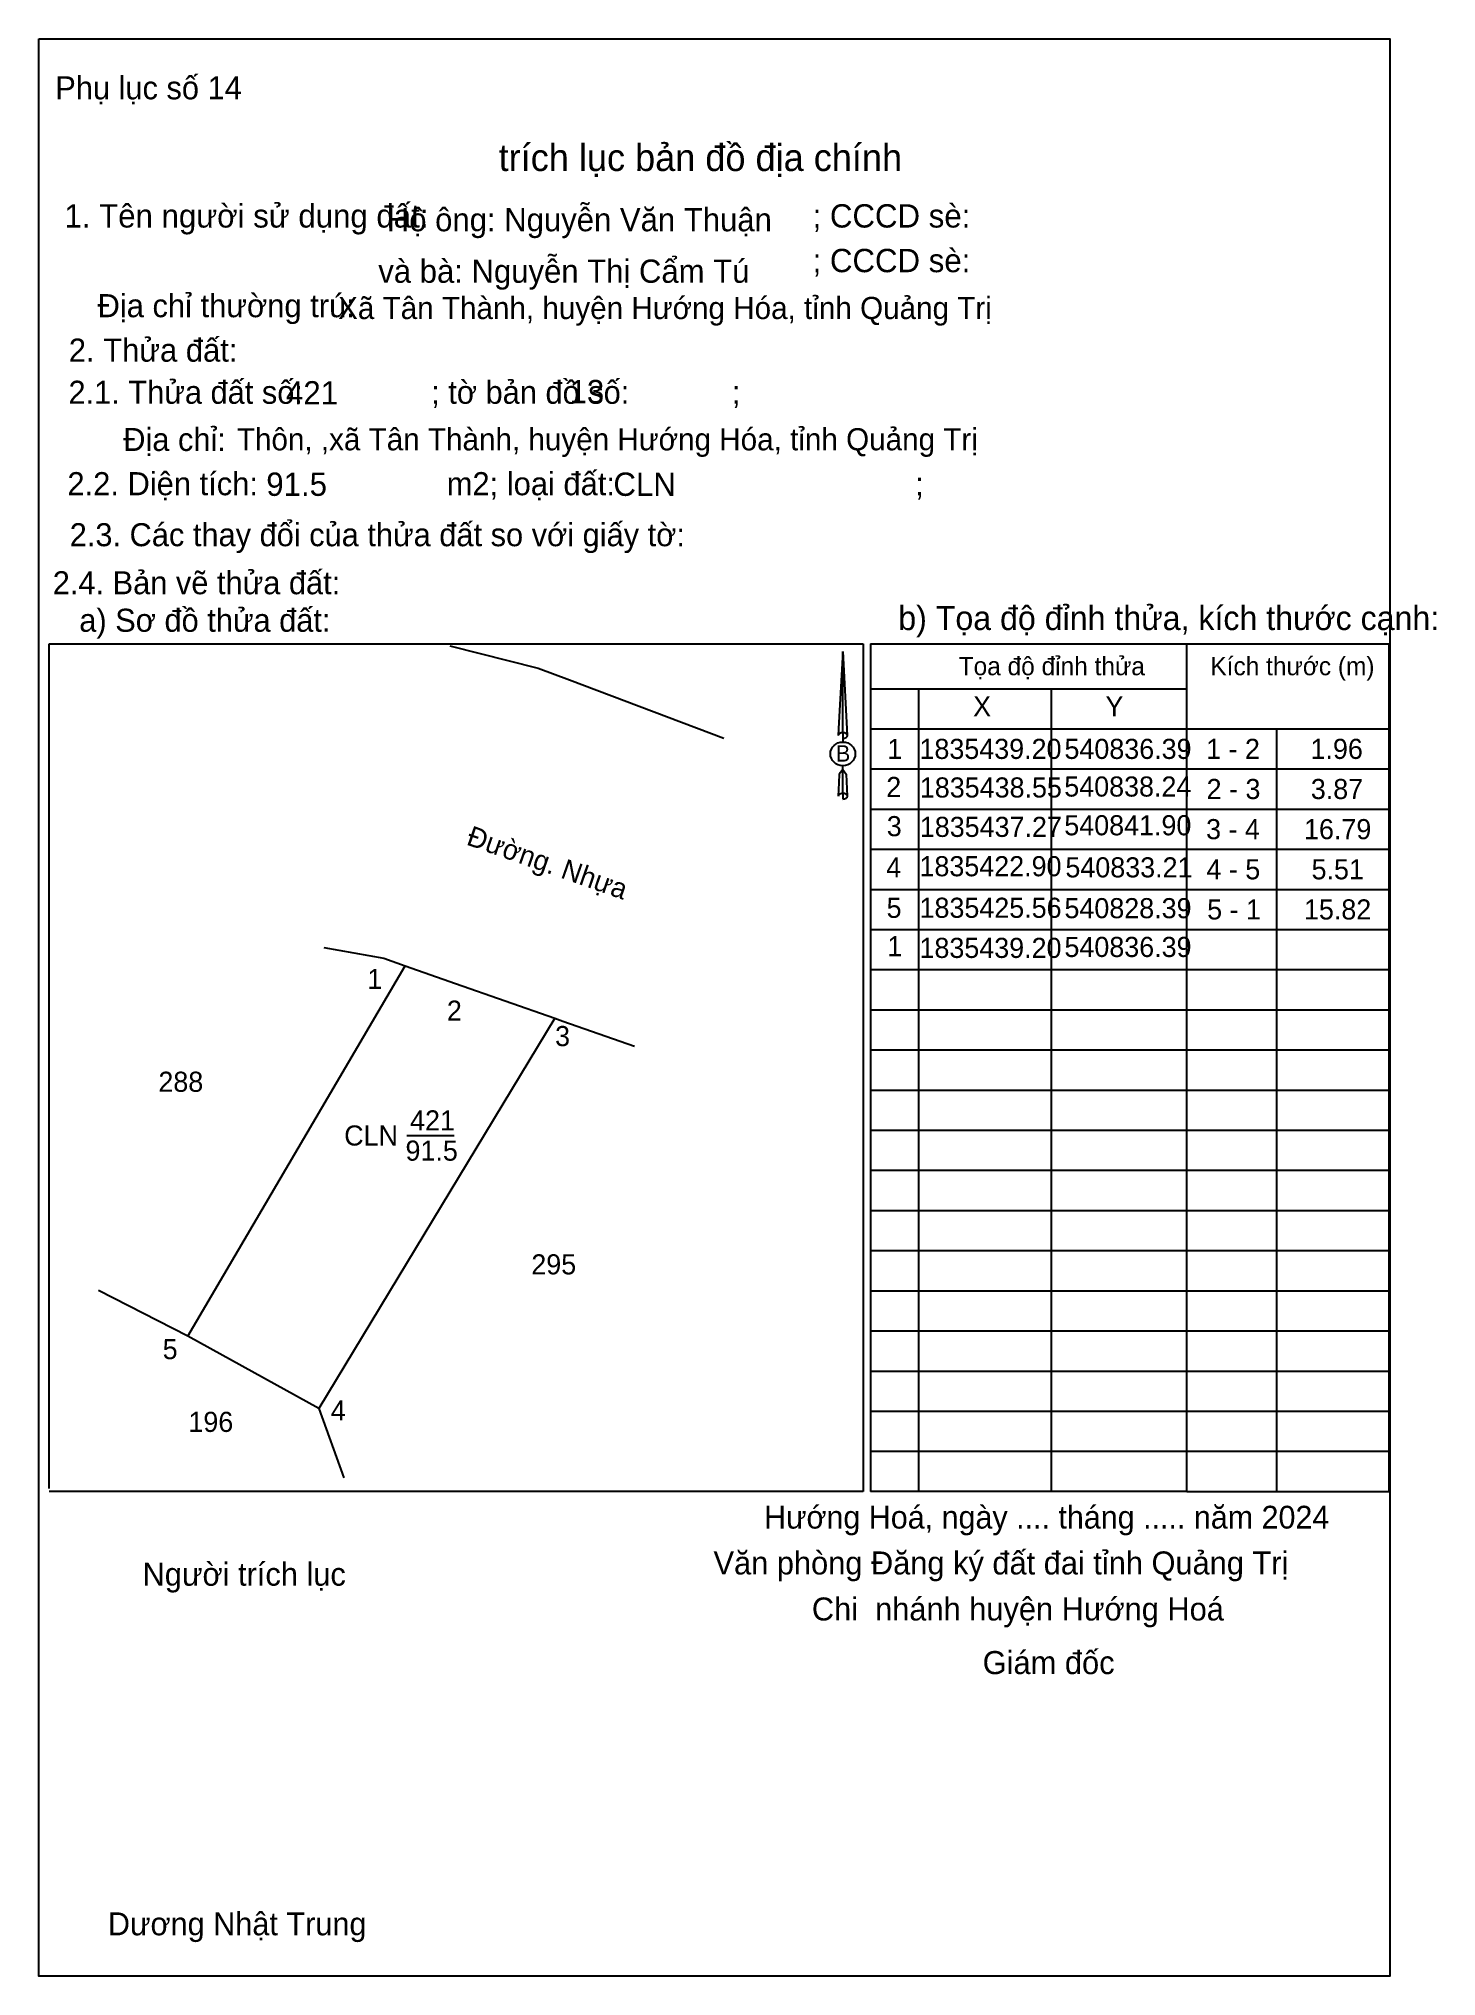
# Model space of a CAD drawing. Extents: x 540822.9 to 540874.4, y 1835402 to 1835473.3.
import ezdxf

# ---------------------------------------------------------------- set-up
doc = ezdxf.new("R2010")
doc.units = 0
for name, color, linetype in [('Level 1', 7, 'Continuous'), ('Level 10', 7, 'Continuous'), ('Level 13', 7, 'Continuous'), ('Level 23', 7, 'Continuous'), ('Level 27', 7, 'Continuous'), ('Level 3', 7, 'Continuous'), ('Level 36', 7, 'Continuous'), ('Level 40', 7, 'Continuous'), ('Level 42', 7, 'Continuous'), ('Level 52', 7, 'Continuous'), ('Level 53', 7, 'Continuous'), ('Level 6', 7, 'Continuous'), ('Level 9', 7, 'Continuous')]:
    doc.layers.add(name, color=color, linetype=linetype)

msp = doc.modelspace()

# ---------------------------------------------------------------- linework, layer by layer
at = {"layer": 'Level 1'}
for p, q in [((540865.164, 1835419.846), (540865.164, 1835451.054)), ((540865.164, 1835451.054), (540872.612, 1835451.054)), ((540872.612, 1835451.054), (540872.612, 1835419.846)), ((540853.564, 1835449.403), (540865.164, 1835449.403)), ((540853.526, 1835447.925), (540872.612, 1835447.925)), ((540868.475, 1835447.925), (540868.475, 1835419.846)), ((540853.526, 1835446.448), (540872.612, 1835446.448)), ((540853.526, 1835444.97), (540872.612, 1835444.97)), ((540853.526, 1835443.492), (540872.612, 1835443.492)), ((540853.526, 1835442.014), (540872.612, 1835442.014)), ((540853.526, 1835440.536), (540872.612, 1835440.536)), ((540853.526, 1835439.058), (540872.612, 1835439.058)), ((540853.526, 1835437.581), (540872.612, 1835437.581)), ((540853.526, 1835436.103), (540872.612, 1835436.103)), ((540853.526, 1835434.625), (540872.612, 1835434.625)), ((540853.526, 1835433.147), (540872.612, 1835433.147)), ((540853.526, 1835431.669), (540872.612, 1835431.669)), ((540853.526, 1835430.191), (540872.612, 1835430.191)), ((540853.526, 1835428.713), (540872.612, 1835428.713)), ((540853.526, 1835427.236), (540872.612, 1835427.236)), ((540853.526, 1835425.758), (540872.612, 1835425.758)), ((540853.526, 1835424.28), (540872.612, 1835424.28)), ((540853.526, 1835422.802), (540872.612, 1835422.802)), ((540853.526, 1835421.324), (540872.612, 1835421.324)), ((540865.164, 1835419.846), (540872.612, 1835419.846))]:
    msp.add_line(p, q, dxfattribs=at)
at = {"layer": 'Level 10'}
for p, q in [((540838.038, 1835450.98), (540841.28, 1835450.16)), ((540841.28, 1835450.16), (540842.442, 1835449.723)), ((540842.442, 1835449.723), (540848.123, 1835447.585))]:
    msp.add_line(p, q, dxfattribs=at)
msp.add_lwpolyline([(540828.39, 1835425.56), (540836.391, 1835439.202), (540838.243, 1835438.551), (540841.9, 1835437.27), (540833.21, 1835422.9)], close=True, dxfattribs=at)
at = {"layer": 'Level 13'}
msp.add_lwpolyline([(540822.898, 1835473.331), (540872.64, 1835473.331), (540872.64, 1835401.996), (540822.898, 1835401.996)], close=True, dxfattribs=at)
at = {"layer": 'Level 23'}
msp.add_lwpolyline([(540833.39, 1835439.879), (540835.6, 1835439.48), (540836.391, 1835439.202), (540838.243, 1835438.551), (540841.9, 1835437.27), (540842.198, 1835437.165), (540844.828, 1835436.241)], dxfattribs=at)
at = {"layer": 'Level 27'}
for p, q in [((540828.39, 1835425.56), (540825.094, 1835427.239)), ((540833.21, 1835422.9), (540834.13, 1835420.348))]:
    msp.add_line(p, q, dxfattribs=at)
at = {"layer": 'Level 3'}
for p, q in [((540823.28, 1835451.054), (540853.246, 1835451.054)), ((540823.28, 1835419.958), (540823.28, 1835451.054)), ((540853.246, 1835451.054), (540853.246, 1835419.846)), ((540853.526, 1835451.054), (540853.526, 1835419.846)), ((540853.526, 1835451.054), (540865.164, 1835451.054)), ((540855.284, 1835449.403), (540855.284, 1835419.846)), ((540860.176, 1835449.403), (540860.176, 1835419.846)), ((540853.246, 1835419.846), (540823.28, 1835419.846)), ((540865.164, 1835419.846), (540853.526, 1835419.846))]:
    msp.add_line(p, q, dxfattribs=at)
at = {"layer": 'Level 40'}
for p, q in [((540852.502, 1835450.766), (540852.36, 1835448.162)), ((540852.502, 1835450.766), (540852.659, 1835447.68)), ((540852.502, 1835450.766), (540852.659, 1835447.68)), ((540852.502, 1835447.784), (540852.502, 1835450.766)), ((540852.502, 1835450.766), (540852.659, 1835447.68)), ((540852.36, 1835448.162), (540852.327, 1835447.68)), ((540852.502, 1835447.784), (540852.502, 1835447.67)), ((540852.502, 1835447.67), (540852.502, 1835447.58)), ((540852.502, 1835447.58), (540852.502, 1835447.462)), ((540852.502, 1835447.58), (540852.502, 1835447.462)), ((540852.502, 1835447.58), (540852.502, 1835447.462)), ((540852.659, 1835447.68), (540852.659, 1835447.68)), ((540852.502, 1835446.425), (540852.37, 1835446.25)), ((540852.502, 1835446.425), (540852.502, 1835446.562)), ((540852.502, 1835446.425), (540852.502, 1835446.562)), ((540852.502, 1835446.425), (540852.502, 1835446.562)), ((540852.502, 1835446.425), (540852.625, 1835446.25)), ((540852.502, 1835446.425), (540852.625, 1835446.25)), ((540852.502, 1835446.425), (540852.625, 1835446.25)), ((540852.502, 1835445.554), (540852.502, 1835446.425)), ((540852.36, 1835445.937), (540852.327, 1835445.45)), ((540852.37, 1835446.25), (540852.36, 1835445.937)), ((540852.625, 1835446.25), (540852.659, 1835445.45)), ((540852.625, 1835446.25), (540852.659, 1835445.45)), ((540852.625, 1835446.25), (540852.659, 1835445.45)), ((540852.502, 1835445.554), (540852.502, 1835445.431)), ((540852.502, 1835445.431), (540852.502, 1835445.346)), ((540852.659, 1835445.45), (540852.659, 1835445.45))]:
    msp.add_line(p, q, dxfattribs=at)
for centre, start_param, end_param in [((540852.503, 1835447.676), 1.570796, 3.074452), ((540852.503, 1835447.676), 0.067141, 1.570796), ((540852.503, 1835447.676), 4.712389, 6.283185), ((540852.503, 1835445.442), 2.491069, 3.074278), ((540852.503, 1835445.442), 1.570796, 2.491069), ((540852.503, 1835445.442), 0.067141, 1.570796), ((540852.503, 1835445.442), 4.712389, 6.283185)]:
    msp.add_ellipse(centre, major_axis=(0.168, 0), ratio=0.614131, start_param=start_param, end_param=end_param, dxfattribs=at)
msp.add_ellipse((540852.503, 1835447.001), major_axis=(0.459, 0), ratio=0.952727, dxfattribs=at)
at = {"layer": 'Level 53'}
for p, q in [((540822.897, 1835473.332), (540822.897, 1835473.332)), ((540872.639, 1835401.997), (540872.639, 1835401.997))]:
    msp.add_line(p, q, dxfattribs=at)
at = {"layer": 'Level 9'}
msp.add_line((540836.452, 1835432.951), (540838.191, 1835432.951), dxfattribs=at)

# ---------------------------------------------------------------- texts
at = {"layer": 'Level 1'}
for s, height, p in [('Phụ lục số 14', 0.84735, (540823.506, 1835471.102)), ('1. Tên người sử dụng đất:', 0.85891, (540823.844, 1835466.381)), ('Hộ ông: Nguyễn Văn Thuận', 0.85515, (540835.713, 1835466.244)), ('; CCCD sè:', 0.8589, (540851.39, 1835466.381)), ('; CCCD sè:', 0.8589, (540851.39, 1835464.737)), ('và bà: Nguyễn Thị Cẩm Tú', 0.85515, (540835.399, 1835464.347)), ('Địa chỉ thường trú:', 0.85031, (540825.063, 1835463.08)), ('2. Thửa đất:', 0.85213, (540824.003, 1835461.442)), ('2.1. Thửa đất số:               ; tờ bản đồ số:            ;', 0.84735, (540823.992, 1835459.893)), ('Địa chỉ:', 0.8473, (540826.009, 1835458.155)), ('2.2. Diện tích:                      m2; loại đất:                                   ;', 0.85031, (540823.953, 1835456.525)), ('2.3. Các thay đổi của thửa đất so với giấy tờ:', 0.84735, (540824.037, 1835454.648)), ('2.4. Bản vẽ thửa đất: ', 0.84735, (540823.412, 1835452.88)), ('a) Sơ đồ thửa đất: ', 0.84735, (540824.39, 1835451.498)), ('Tọa độ đỉnh thửa', 0.67299, (540856.768, 1835449.897)), ('Kích thước (m)', 0.67299, (540866.036, 1835449.897)), ('Hướng Hoá, ngày .... tháng ..... năm 2024', 0.83862, (540849.604, 1835418.479)), ('Người trích lục', 0.84735, (540826.719, 1835416.375)), ('Văn phòng Đăng ký đất đai tỉnh Quảng Trị', 0.84735, (540847.742, 1835416.789)), (' Chi  nhánh huyện Hướng Hoá', 0.84735, (540851.047, 1835415.094)), (' Giám đốc', 0.8488, (540857.336, 1835413.12)), ('Dương Nhật Trung', 0.84381, (540825.441, 1835403.504))]:
    msp.add_text(s, height=height, dxfattribs=at).set_placement(p)
at = {"layer": 'Level 10'}
msp.add_text('b) Tọa độ đỉnh thửa, kích thước cạnh:', height=0.88456, dxfattribs=at).set_placement((540854.545, 1835451.561))
msp.add_text('Đường. Nhựa', height=0.74, rotation=340.6263, dxfattribs=at).set_placement((540838.606, 1835443.672))
at = {"layer": 'Level 13'}
for s, p in [('421', (540836.569, 1835433.137)), ('CLN', (540834.143, 1835432.581)), ('91.5', (540836.401, 1835432.024))]:
    msp.add_text(s, height=0.74, dxfattribs=at).set_placement(p)
at = {"layer": 'Level 36'}
for s, p in [('288', (540827.302, 1835434.56)), ('295', (540841.033, 1835427.837)), ('196', (540828.408, 1835422.037))]:
    msp.add_text(s, height=0.74, dxfattribs=at).set_placement(p)
at = {"layer": 'Level 40'}
msp.add_text('B', height=0.601, dxfattribs=at).set_placement((540852.242, 1835446.719))
at = {"layer": 'Level 42'}
msp.add_text(' trích lục bản đồ địa chính', height=0.99412, dxfattribs=at).set_placement((540839.461, 1835468.462))
at = {"layer": 'Level 52'}
for s, height, p in [('X', 0.74, (540857.3, 1835448.386)), ('Y', 0.74, (540862.172, 1835448.386)), ('1', 0.74, (540854.142, 1835446.816)), ('1835439.20', 0.7402, (540855.325, 1835446.816)), ('540836.39', 0.7402, (540860.663, 1835446.816)), ('1 - 2', 0.7402, (540865.879, 1835446.816)), ('1.96', 0.7402, (540869.723, 1835446.816)), ('2', 0.74, (540854.103, 1835445.413)), ('1835438.55', 0.7402, (540855.339, 1835445.395)), ('540838.24', 0.7402, (540860.657, 1835445.43)), ('2 - 3', 0.7402, (540865.897, 1835445.339)), ('3.87', 0.7402, (540869.734, 1835445.339)), ('3', 0.74, (540854.121, 1835443.971)), ('1835437.27', 0.7402, (540855.338, 1835443.945)), ('540841.90', 0.7402, (540860.657, 1835444.004)), ('3 - 4', 0.7402, (540865.877, 1835443.861)), ('16.79', 0.7402, (540869.484, 1835443.861)), ('4', 0.74, (540854.101, 1835442.452)), ('1835422.90', 0.7402, (540855.325, 1835442.496)), ('540833.21', 0.7402, (540860.698, 1835442.454)), ('4 - 5', 0.7402, (540865.891, 1835442.383)), ('5.51', 0.7402, (540869.762, 1835442.383)), ('5', 0.74, (540854.115, 1835440.964)), ('1835425.56', 0.7402, (540855.327, 1835440.966)), ('540828.39', 0.7402, (540860.663, 1835440.951)), ('5 - 1', 0.7402, (540865.918, 1835440.905)), ('15.82', 0.7402, (540869.481, 1835440.905)), ('1', 0.74, (540854.142, 1835439.553)), ('1835439.20', 0.7402, (540855.325, 1835439.489)), ('540836.39', 0.7402, (540860.663, 1835439.524))]:
    msp.add_text(s, height=height, dxfattribs=at).set_placement(p)
at = {"layer": 'Level 6'}
for s, height, p in [('Xã Tân Thành, huyện Hướng Hóa, tỉnh Quảng Trị', 0.81596, (540833.919, 1835463.012)), ('421', 0.8589, (540832.001, 1835459.866)), ('13', 0.8589, (540842.44, 1835459.911)), ('Thôn, ,xã Tân Thành, huyện Hướng Hóa, tỉnh Quảng Trị', 0.81596, (540830.191, 1835458.178)), ('91.5', 0.8589, (540831.275, 1835456.502)), ('CLN', 0.8589, (540844.056, 1835456.502)), ('.', 0.694, (540843.244, 1835454.675))]:
    msp.add_text(s, height=height, dxfattribs=at).set_placement(p)
at = {"layer": 'Level 9'}
for s, p in [('1', (540834.994, 1835438.346)), ('2', (540837.925, 1835437.179)), ('3', (540841.908, 1835436.242)), ('5', (540827.46, 1835424.716)), ('4', (540833.651, 1835422.461))]:
    msp.add_text(s, height=0.74, dxfattribs=at).set_placement(p)

doc.saveas('drawing.dxf')
